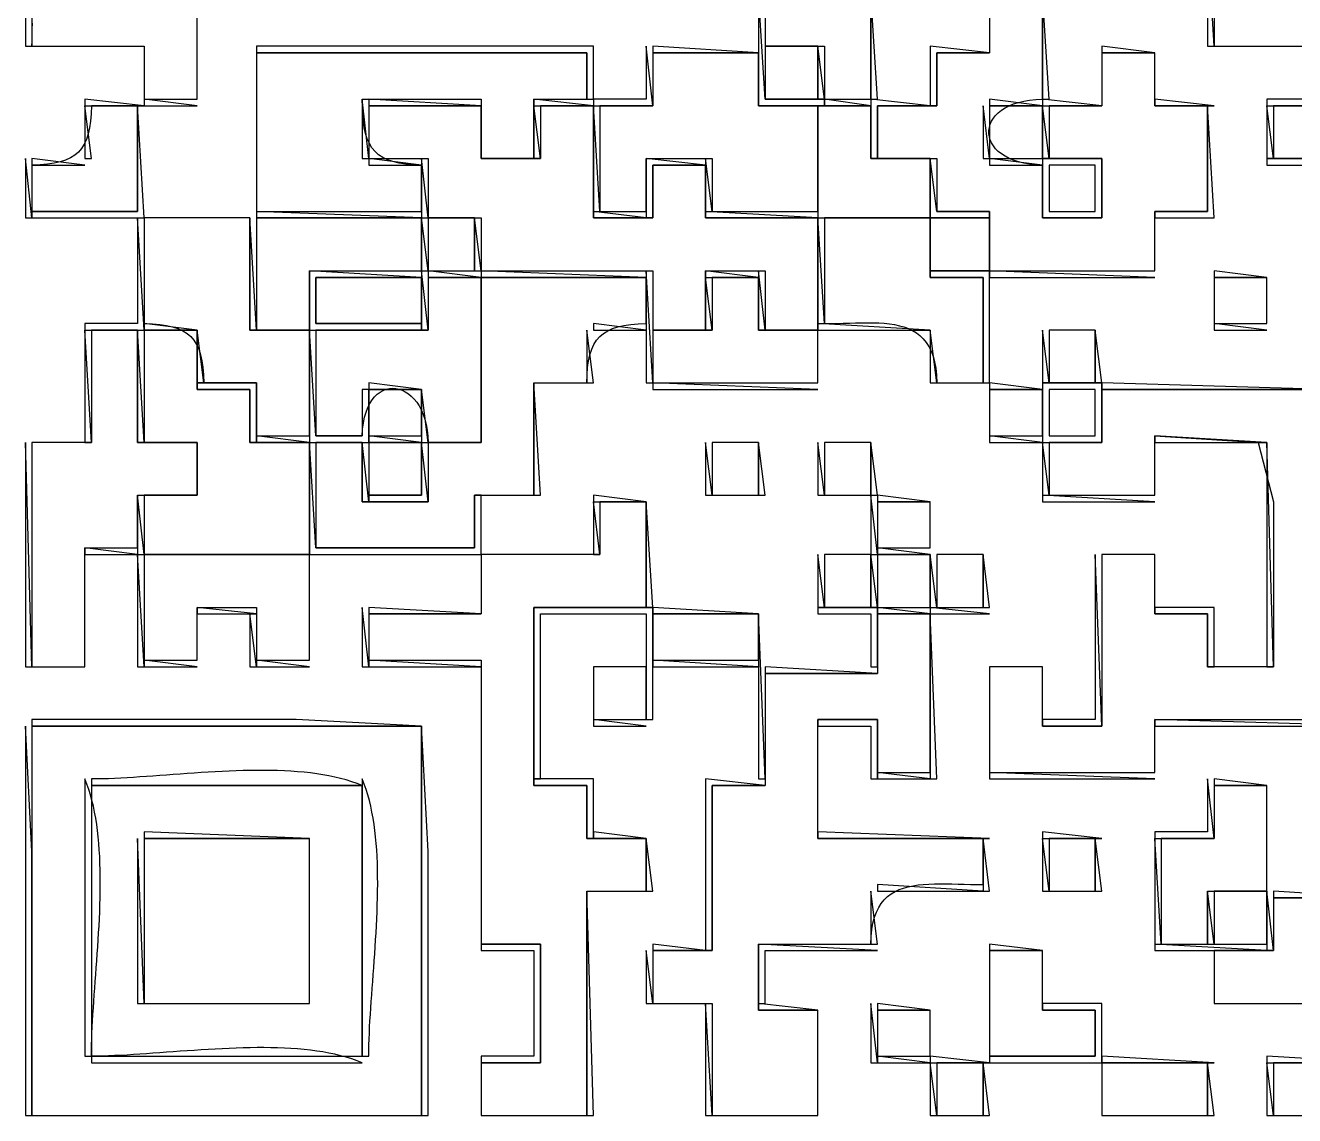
# Model space of a CAD drawing. Extents: x 0 to 1391, y 0 to 1579.
# Drawn here: x 546 to 738.2, y 661 to 826.2 of the extents above; entities that cross this region are included whole.
import ezdxf

# ---------------------------------------------------------------- set-up
doc = ezdxf.new("R2010")
doc.units = 0
for name, color, linetype in [('C133', 133, 'CONTINUOUS'), ('C137', 137, 'CONTINUOUS'), ('C139', 139, 'CONTINUOUS'), ('C141', 141, 'CONTINUOUS'), ('C143', 143, 'CONTINUOUS'), ('C145', 145, 'CONTINUOUS'), ('C147', 147, 'CONTINUOUS'), ('C149', 149, 'CONTINUOUS'), ('C151', 151, 'CONTINUOUS'), ('C153', 153, 'CONTINUOUS'), ('C155', 155, 'CONTINUOUS'), ('C157', 157, 'CONTINUOUS'), ('C159', 159, 'CONTINUOUS'), ('C167', 167, 'CONTINUOUS'), ('C169', 169, 'CONTINUOUS'), ('C250', 250, 'CONTINUOUS'), ('C254', 254, 'CONTINUOUS')]:
    doc.layers.add(name, color=color, linetype=linetype)

msp = doc.modelspace()

# ---------------------------------------------------------------- linework, layer by layer
at = {"layer": 'C133'}
for points in [[(546, 865), (546, 823), (547, 823), (547.0057, 823.8455), (547.0222, 824.7129), (547.0487, 825.6011), (547.0842, 826.5089)], [(547, 865), (547, 823), (564, 823), (564, 815), (572, 815), (572, 832)], [(657, 831), (657, 814), (667, 814), (667, 815), (658, 815), (657, 831)], [(658, 831), (658, 823), (667, 823), (667, 815), (674, 815), (674, 831), (658, 831)], [(581, 822), (581, 798), (606, 798), (606, 805), (604.7412, 805.0435), (603.6012, 805.1444), (602.5745, 805.3048), (601.6554, 805.5269), (600.8385, 805.8127), (600.1183, 806.1645), (599.4893, 806.5843), (598.9459, 807.0744), (598.4826, 807.6369), (598.094, 808.2739), (597.7745, 808.9875), (597.5186, 809.78), (597.3207, 810.6535), (597.1755, 811.61), (597.0773, 812.6519), (597.0206, 813.7811), (597, 815), (615, 815), (615, 806), (623, 806), (623, 815), (631, 815), (631, 822), (581, 822)], [(641, 822), (641, 814), (633, 814), (633, 798), (640, 798), (640, 806), (650, 806), (650, 798), (666, 798), (666, 814), (657, 814), (657, 822), (641, 822)], [(623, 814), (623, 806), (624, 806), (623, 814)], [(546, 806), (546, 797), (547, 797), (546, 806)], [(563, 797), (563, 781), (555, 781), (555, 780), (564, 780), (563, 797)], [(564, 797), (564, 781), (565.2263, 780.9606), (566.3453, 780.8703), (567.3611, 780.725), (568.2777, 780.5206), (569.0991, 780.2531), (569.8293, 779.9186), (570.4723, 779.513), (571.0322, 779.0322), (571.513, 778.4723), (571.9186, 777.8293), (572.2531, 777.0991), (572.5206, 776.2777), (572.725, 775.3611), (572.8703, 774.3453), (572.9606, 773.2263), (573, 772), (581, 772), (581, 764), (589, 764), (589, 780), (580, 780), (580, 797), (564, 797)], [(607, 789), (607, 788), (615, 788), (607, 789)], [(657, 789), (657, 780), (658, 780), (657, 789)], [(692, 789), (692, 788), (717, 788), (692, 789)], [(623, 772), (623, 755), (624, 755), (623, 772)], [(546, 763), (546, 729), (547, 729), (546, 763)], [(657, 763), (657, 755), (658, 755), (657, 763)], [(640, 754), (640, 738), (641, 738), (640, 754)], [(675, 754), (675, 747), (683, 747), (683, 754), (675, 754)], [(563, 746), (563, 729), (564, 729), (563, 746)], [(564, 746), (564, 730), (572, 730), (572, 738), (581, 738), (581, 730), (589, 730), (589, 746), (564, 746)], [(597, 738), (597, 729), (598, 729), (597, 738)], [(580, 737), (580, 729), (581, 729), (580, 737)], [(641, 737), (641, 730), (657, 730), (657, 737), (641, 737)], [(547, 721), (547, 720), (606, 720), (587, 721), (547, 721)], [(546, 720), (546, 661), (547, 661), (547, 701), (546, 720)], [(547, 720), (547, 661), (606, 661), (606, 720), (547, 720)], [(556, 712), (556, 711), (597, 711), (596.219, 711.3087), (595.4128, 711.591), (594.5823, 711.848), (593.7289, 712.0804), (592.8536, 712.2894), (591.9578, 712.4757), (591.0425, 712.6403), (590.109, 712.7841), (589.1585, 712.9082), (588.1921, 713.0134), (587.211, 713.1006), (586.2165, 713.1709), (585.2096, 713.225), (584.1916, 713.264), (583.1637, 713.2888), (582.1271, 713.3003), (581.083, 713.2995), (580.0324, 713.2873), (578.9767, 713.2646), (577.9171, 713.2323), (576.8546, 713.1915), (575.7905, 713.143), (574.726, 713.0877), (573.6623, 713.0267), (572.6005, 712.9607), (571.5418, 712.8909), (570.4875, 712.818), (569.4387, 712.7431), (568.3966, 712.667), (567.3624, 712.5908), (566.3373, 712.5152), (565.3225, 712.4414), (564.3191, 712.3701), (563.3283, 712.3024), (562.3514, 712.2391), (561.3895, 712.1813), (560.4438, 712.1298), (559.5155, 712.0855), (558.6058, 712.0495), (557.7158, 712.0226), (556.8468, 712.0058), (556, 712)], [(725, 712), (725, 704), (717, 704), (717, 703), (726, 703), (725, 712)], [(632, 704), (632, 703), (640, 703), (632, 704)], [(666, 704), (666, 703), (692, 703), (666, 704)], [(700, 704), (700, 703), (709, 703), (700, 704)], [(563, 703), (563, 678), (564, 678), (563, 703)], [(564, 703), (564, 678), (589, 678), (589, 703), (564, 703)], [(640, 703), (640, 695), (641, 695), (640, 703)], [(641, 687), (641, 686), (649, 686), (641, 687)], [(692, 687), (692, 686), (700, 686), (692, 687)], [(717, 687), (717, 686), (734, 686), (717, 687)], [(683, 670), (683, 669), (692, 669), (683, 670)], [(709, 670), (709, 669), (726, 669), (709, 670)], [(734, 670), (734, 669), (751, 669), (734, 670)]]:
    msp.add_lwpolyline(points, dxfattribs=at)
at = {"layer": 'C137'}
for points in [[(683, 806), (683, 797), (692, 797), (692, 798), (684, 798), (683, 806)], [(606, 797), (606, 789), (607, 789), (606, 797)], [(607, 797), (607, 789), (614, 789), (614, 797), (607, 797)], [(683, 780), (683, 772), (684, 772), (683, 780)], [(683, 746), (683, 738), (684, 738), (683, 746)], [(684, 746), (684, 738), (691, 738), (691, 746), (684, 746)], [(700, 678), (700, 677), (708, 677), (708, 670), (692, 670), (692, 669), (709, 669), (709, 678), (700, 678)], [(675, 670), (675, 669), (683, 669), (675, 670)], [(683, 669), (683, 661), (684, 661), (683, 669)], [(684, 669), (684, 661), (691, 661), (691, 669), (684, 669)]]:
    msp.add_lwpolyline(points, dxfattribs=at)
at = {"layer": 'C139'}
for points in [[(666, 823), (666, 815), (667, 815), (666, 823)], [(547, 806), (547, 805), (555, 805), (547, 806)], [(598, 806), (598, 805), (606, 805), (598, 806)], [(649, 806), (649, 798), (650, 798), (649, 806)], [(692, 806), (692, 805), (700, 805), (692, 806)], [(666, 797), (666, 781), (667, 781), (666, 797)], [(667, 797), (667, 781), (667.9565, 781.007), (668.9076, 781.0251), (669.8509, 781.0499), (670.7839, 781.0768), (671.7043, 781.1014), (672.6098, 781.1192), (673.4979, 781.1258), (674.3665, 781.1166), (675.213, 781.0872), (676.0352, 781.033), (676.8306, 780.9498), (677.597, 780.8328), (678.3319, 780.6778), (679.033, 780.4802), (679.698, 780.2355), (680.3244, 779.9393), (680.9101, 779.5871), (681.4524, 779.1743), (681.9492, 778.6967), (682.3981, 778.1496), (682.7967, 777.5286), (683.1426, 776.8292), (683.4335, 776.0469), (683.6671, 775.1774), (683.8409, 774.216), (683.9526, 773.1584), (684, 772), (691, 772), (691, 788), (683, 788), (683, 797), (667, 797)], [(650, 788), (650, 780), (641, 780), (641, 772), (666, 772), (666, 780), (657, 780), (657, 788), (650, 788)], [(649, 788), (649, 780), (650, 780), (649, 788)], [(726, 788), (726, 781), (734, 781), (734, 788), (726, 788)], [(649, 763), (649, 755), (650, 755), (649, 763)], [(650, 763), (650, 755), (657, 755), (657, 763), (650, 763)], [(666, 763), (666, 755), (667, 755), (666, 763)], [(667, 763), (667, 755), (674, 755), (674, 763), (667, 763)], [(666, 746), (666, 738), (667, 738), (666, 746)], [(667, 746), (667, 738), (674, 738), (674, 746), (667, 746)], [(564, 730), (564, 729), (572, 729), (564, 730)], [(581, 730), (581, 729), (589, 729), (581, 730)], [(598, 730), (598, 729), (615, 729), (598, 730)], [(632, 729), (632, 721), (640, 721), (640, 729), (632, 729)], [(641, 730), (641, 729), (657, 729), (641, 730)], [(623, 712), (623, 711), (631, 711), (631, 703), (632, 703), (632, 712), (623, 712)], [(649, 712), (649, 686), (650, 686), (650, 711), (658, 711), (649, 712)], [(675, 713), (675, 712), (683, 712), (675, 713)], [(692, 713), (692, 712), (717, 712), (692, 713)], [(726, 712), (726, 711), (734, 711), (726, 712)], [(649, 678), (649, 661), (650, 661), (649, 678)]]:
    msp.add_lwpolyline(points, dxfattribs=at)
at = {"layer": 'C141'}
for points in [[(658, 823), (658, 815), (666, 815), (666, 823), (658, 823)], [(598, 814), (598, 806), (607, 806), (607, 797), (615, 797), (615, 789), (641, 789), (641, 780), (649, 780), (649, 789), (658, 789), (658, 780), (666, 780), (666, 797), (683, 797), (683, 789), (692, 789), (692, 797), (683, 797), (683, 806), (674, 806), (674, 814), (666, 814), (666, 797), (649, 797), (649, 805), (641, 805), (641, 797), (632, 797), (632, 814), (624, 814), (624, 806), (615, 806), (615, 814), (598, 814)], [(692, 814), (692, 806), (700, 806), (700, 814), (692, 814)], [(701, 805), (701, 798), (708, 798), (708, 805), (701, 805)], [(581, 797), (581, 780), (589, 780), (589, 789), (606, 789), (606, 797), (581, 797)], [(590, 788), (590, 781), (606, 781), (606, 788), (590, 788)], [(607, 788), (607, 780), (590, 780), (590, 764), (597, 764), (597.0643, 765.0147), (597.1858, 765.9487), (597.3603, 766.8029), (597.5837, 767.5783), (597.8519, 768.2757), (598.1607, 768.896), (598.506, 769.4402), (598.8836, 769.9091), (599.2895, 770.3036), (599.7194, 770.6246), (600.1692, 770.873), (600.6348, 771.0498), (601.1121, 771.1558), (601.5969, 771.1919), (602.0851, 771.159), (602.5725, 771.058), (603.055, 770.8899), (603.5285, 770.6555), (603.9888, 770.3557), (604.4319, 769.9914), (604.8534, 769.5635), (605.2494, 769.073), (605.6157, 768.5206), (605.9481, 767.9074), (606.2426, 767.2342), (606.4948, 766.5019), (606.7009, 765.7115), (606.8565, 764.8637), (606.9576, 763.9596), (607, 763), (615, 763), (615, 788), (607, 788)], [(615, 788), (615, 763), (607, 763), (607, 754), (597, 754), (597, 763), (590, 763), (590, 747), (614, 747), (614, 755), (623, 755), (623, 772), (631, 772), (631.0393, 773.2263), (631.1296, 774.3453), (631.2749, 775.3611), (631.4793, 776.2777), (631.7468, 777.0991), (632.0813, 777.8293), (632.4869, 778.4723), (632.9677, 779.0322), (633.5276, 779.513), (634.1706, 779.9186), (634.9008, 780.2531), (635.7222, 780.5206), (636.6388, 780.725), (637.6546, 780.8703), (638.7736, 780.9606), (640, 781), (640, 788), (615, 788)], [(564, 780), (564, 763), (572, 763), (572, 755), (564, 755), (564, 746), (589, 746), (589, 763), (580, 763), (580, 771), (572, 771), (572, 780), (564, 780)], [(709, 771), (709, 763), (701, 763), (701, 755), (717, 755), (717, 764), (732.6821, 762.9722), (735, 754), (735, 729), (725, 729), (725, 737), (717, 737), (717, 746), (709, 746), (709, 720), (700, 720), (700, 729), (692, 729), (692, 713), (717, 713), (717, 721), (742, 721)], [(701, 771), (701, 764), (708, 764), (708, 771), (701, 771)], [(776.3958, 738.6033), (775.6664, 738.0089), (774.8349, 737.5683), (773.9222, 737.26), (772.949, 737.0624), (771.936, 736.9541), (770.9039, 736.9136), (769.8735, 736.9195), (768.8656, 736.9501), (767.9008, 736.9841), (767, 737), (742, 737), (742, 771), (709, 771)], [(598, 763), (598, 755), (606, 755), (606, 763), (598, 763)], [(675, 746), (675, 738), (683, 738), (683, 746), (675, 746)], [(556, 711), (556, 670), (597, 670), (597, 711), (556, 711)], [(726, 711), (726, 703), (718, 703), (718, 687), (725, 687), (725, 695), (734, 695), (734, 711), (726, 711)], [(726, 695), (726, 687), (734, 687), (734, 695), (726, 695)]]:
    msp.add_lwpolyline(points, dxfattribs=at)
at = {"layer": 'C143'}
for points in [[(743, 832), (743, 831), (751, 831), (751, 815), (734, 815), (734, 814), (751, 814), (751, 806), (752, 806), (752, 831), (760, 831), (743, 832)], [(640, 823), (640, 815), (632, 815), (632, 814), (641, 814), (640, 823)], [(555, 815), (555, 814), (564, 814), (555, 815)], [(674, 815), (674, 806), (675, 806), (675, 814), (683, 814), (674, 815)], [(700, 815), (700, 814), (709, 814), (700, 815)], [(717, 815), (717, 814), (726, 814), (717, 815)], [(606, 806), (606, 797), (607, 797), (606, 806)], [(606, 789), (606, 780), (607, 780), (606, 789)], [(640, 789), (640, 772), (641, 772), (640, 789)], [(606, 771), (606, 763), (607, 763), (606, 771)], [(692, 771), (692, 764), (700, 764), (700, 771), (692, 771)], [(674, 755), (674, 746), (675, 746), (674, 755)], [(572, 738), (572, 737), (581, 737), (572, 738)], [(623, 738), (623, 712), (624, 712), (624, 737), (640, 737), (640, 721), (641, 721), (641, 738), (623, 738)], [(666, 738), (666, 737), (674, 737), (674, 729), (675, 729), (675, 738), (666, 738)], [(683, 738), (683, 737), (692, 737), (683, 738)], [(675, 737), (675, 728), (658, 728), (658, 711), (650, 711), (650, 686), (641, 686), (641, 678), (650, 678), (650, 661), (666, 661), (666, 677), (657, 677), (657, 687), (674, 687), (674.0473, 688.1584), (674.159, 689.216), (674.3328, 690.1774), (674.5664, 691.0469), (674.8573, 691.8292), (675.2032, 692.5286), (675.6018, 693.1496), (676.0507, 693.6967), (676.5475, 694.1744), (677.0898, 694.5871), (677.6755, 694.9393), (678.3019, 695.2355), (678.9669, 695.4802), (679.668, 695.6778), (680.4029, 695.8328), (681.1693, 695.9498), (681.9647, 696.033), (682.7869, 696.0872), (683.6334, 696.1166), (684.502, 696.1258), (685.3901, 696.1192), (686.2956, 696.1014), (687.216, 696.0768), (688.149, 696.0499), (689.0923, 696.0251), (690.0434, 696.007), (691, 696), (691, 703), (666, 703), (666, 721), (675, 721), (675, 713), (683, 713), (683, 737), (675, 737)], [(657, 737), (657, 712), (658, 712), (657, 737)], [(632, 721), (632, 720), (640, 720), (632, 721)], [(666, 721), (666, 720), (674, 720), (674, 712), (675, 712), (675, 721), (666, 721)], [(717, 721), (717, 720), (751, 720), (717, 721)], [(606, 720), (606, 661), (607, 661), (607, 701), (606, 720)], [(564, 704), (564, 703), (589, 703), (564, 704)], [(615, 687), (615, 686), (623, 686), (623, 670), (615, 670), (615, 669), (624, 669), (624, 687), (615, 687)], [(657, 687), (657, 678), (658, 678), (658, 686), (675, 686), (657, 687)], [(640, 686), (640, 678), (641, 678), (640, 686)], [(692, 686), (692, 670), (708, 670), (708, 677), (700, 677), (700, 686), (692, 686)], [(674, 678), (674, 669), (675, 669), (674, 678)]]:
    msp.add_lwpolyline(points, dxfattribs=at)
at = {"layer": 'C145'}
for points in [[(580, 797), (580, 780), (581, 780), (580, 797)], [(563, 780), (563, 763), (564, 763), (563, 780)], [(598, 772), (598, 771), (606, 771), (598, 772)], [(692, 772), (692, 771), (700, 771), (692, 772)], [(709, 772), (709, 771), (743, 771), (709, 772)], [(606, 763), (606, 755), (598, 755), (598, 754), (607, 754), (606, 763)], [(563, 755), (563, 746), (564, 746), (563, 755)], [(632, 755), (632, 754), (640, 754), (632, 755)], [(675, 755), (675, 754), (683, 754), (675, 755)], [(598, 738), (598, 737), (615, 737), (598, 738)], [(641, 738), (641, 737), (657, 737), (641, 738)], [(555, 712), (555, 670), (556, 670), (556.0057, 670.8455), (556.0222, 671.7129), (556.0487, 672.6011), (556.0842, 673.5089), (556.1278, 674.4351), (556.1787, 675.3787), (556.236, 676.3384), (556.2987, 677.3131), (556.366, 678.3017), (556.437, 679.303), (556.5107, 680.316), (556.5864, 681.3394), (556.6631, 682.372), (556.7398, 683.4129), (556.8158, 684.4607), (556.8901, 685.5144), (556.9619, 686.5728), (557.0301, 687.6348), (557.0941, 688.6993), (557.1527, 689.765), (557.2053, 690.8309), (557.2508, 691.8958), (557.2883, 692.9585), (557.3171, 694.0179), (557.3361, 695.0729), (557.3446, 696.1223), (557.3415, 697.165), (557.326, 698.1999), (557.2973, 699.2257), (557.2544, 700.2413), (557.1964, 701.2457), (557.1224, 702.2376), (557.0316, 703.2159), (556.9231, 704.1795), (556.7958, 705.1273), (556.6491, 706.0579), (556.4819, 706.9705), (556.2935, 707.8637), (556.0828, 708.7364), (555.8489, 709.5876), (555.5911, 710.416), (555.3084, 711.2205), (555, 712)]]:
    msp.add_lwpolyline(points, dxfattribs=at)
at = {"layer": 'C147'}
for points in [[(589, 763), (589, 746), (615, 746), (615, 755), (614, 755), (614, 747), (590, 747), (589, 763)], [(555, 747), (555, 746), (563, 746), (555, 747)], [(675, 747), (675, 746), (683, 746), (675, 747)]]:
    msp.add_lwpolyline(points, dxfattribs=at)
at = {"layer": 'C149'}
for points in [[(632, 814), (632, 798), (633, 798), (632, 814)], [(633, 754), (633, 746), (615, 746), (615, 737), (598, 737), (598, 730), (615, 730), (615, 687), (624, 687), (624, 669), (615, 669), (615, 661), (631, 661), (631, 695), (640, 695), (640, 703), (631, 703), (631, 711), (623, 711), (623, 738), (640, 738), (640, 754), (633, 754)], [(632, 754), (632, 746), (633, 746), (632, 754)]]:
    msp.add_lwpolyline(points, dxfattribs=at)
at = {"layer": 'C151'}
for points in [[(725, 840), (725, 823), (726, 823), (725, 840)], [(700, 831), (700, 815), (701, 815), (700, 831)], [(640, 806), (640, 797), (641, 797), (641, 805), (649, 805), (640, 806)], [(700, 806), (700, 797), (709, 797), (709, 806), (700, 806)], [(734, 806), (734, 805), (742, 805), (742, 780), (743, 780), (743, 806), (734, 806)], [(589, 780), (589, 763), (598, 763), (598, 771), (597, 771), (597, 764), (590, 764), (589, 780)], [(572, 772), (572, 771), (580, 771), (580, 763), (581, 763), (581, 772), (572, 772)], [(598, 771), (598, 764), (606, 764), (606, 771), (598, 771)], [(641, 772), (641, 771), (666, 771), (641, 772)], [(700, 772), (700, 763), (709, 763), (709, 772), (700, 772)], [(700, 755), (700, 754), (717, 754), (700, 755)], [(708, 746), (708, 721), (700, 721), (700, 720), (709, 720), (708, 746)], [(683, 737), (683, 712), (684, 712), (683, 737)]]:
    msp.add_lwpolyline(points, dxfattribs=at)
at = {"layer": 'C153'}
msp.add_lwpolyline([(597, 712), (597, 670), (598, 670), (598.0057, 670.8455), (598.0222, 671.7129), (598.0487, 672.6011), (598.0842, 673.5089), (598.1278, 674.4351), (598.1787, 675.3787), (598.236, 676.3384), (598.2987, 677.3131), (598.366, 678.3017), (598.437, 679.303), (598.5107, 680.316), (598.5864, 681.3394), (598.6631, 682.372), (598.7398, 683.4129), (598.8158, 684.4607), (598.8901, 685.5144), (598.9619, 686.5728), (599.0301, 687.6348), (599.0941, 688.6993), (599.1527, 689.765), (599.2053, 690.8309), (599.2508, 691.8958), (599.2883, 692.9585), (599.3171, 694.0179), (599.3361, 695.0729), (599.3446, 696.1223), (599.3415, 697.165), (599.326, 698.1999), (599.2973, 699.2257), (599.2544, 700.2413), (599.1964, 701.2457), (599.1224, 702.2376), (599.0316, 703.2159), (598.9231, 704.1795), (598.7958, 705.1273), (598.6491, 706.0579), (598.4819, 706.9705), (598.2935, 707.8637), (598.0828, 708.7364), (597.8489, 709.5876), (597.5911, 710.416), (597.3084, 711.2205), (597, 712)], dxfattribs=at)
at = {"layer": 'C155'}
for points in [[(718, 848), (718, 841), (726, 841), (726, 823), (751, 823), (751, 831), (742, 831), (742, 848), (718, 848)], [(674, 831), (674, 815), (675, 815), (674, 831)], [(564, 815), (564, 814), (572, 814), (564, 815)], [(598, 815), (598, 814), (615, 814), (598, 815)], [(623, 815), (623, 814), (632, 814), (623, 815)], [(667, 815), (667, 814), (674, 814), (667, 815)], [(692, 815), (692, 814), (700, 814), (692, 815)], [(563, 814), (563, 798), (547, 798), (547, 797), (564, 797), (563, 814)], [(691, 814), (691, 806), (692, 806), (691, 814)], [(700, 814), (700, 806), (701, 806), (700, 814)], [(734, 814), (734, 806), (735, 806), (734, 814)], [(735, 814), (735, 806), (743, 806), (743, 781), (751, 781), (751, 798), (759, 798), (759, 805), (751, 805), (751, 814), (735, 814)], [(581, 798), (581, 797), (606, 797), (581, 798)], [(632, 798), (632, 797), (640, 797), (632, 798)], [(649, 798), (649, 797), (666, 797), (649, 798)], [(615, 789), (615, 788), (640, 788), (615, 789)], [(649, 789), (649, 788), (657, 788), (649, 789)], [(683, 789), (683, 788), (691, 788), (691, 772), (692, 772), (692, 789), (683, 789)], [(726, 789), (726, 788), (734, 788), (726, 789)], [(564, 781), (564, 780), (572, 780), (564, 781)], [(632, 781), (632, 780), (640, 780), (632, 781)], [(666, 781), (666, 780), (683, 780), (666, 781)], [(726, 781), (726, 780), (734, 780), (726, 781)], [(700, 780), (700, 772), (701, 772), (700, 780)], [(701, 780), (701, 772), (708, 772), (708, 780), (701, 780)], [(708, 780), (708, 772), (709, 772), (708, 780)], [(674, 763), (674, 755), (675, 755), (674, 763)], [(700, 763), (700, 755), (701, 755), (700, 763)], [(734, 763), (734, 729), (735, 729), (734, 763)], [(674, 746), (674, 738), (675, 738), (674, 746)], [(691, 746), (691, 738), (692, 738), (691, 746)], [(675, 738), (675, 737), (683, 737), (675, 738)], [(691, 703), (691, 695), (692, 695), (691, 703)], [(700, 703), (700, 695), (701, 695), (700, 703)], [(701, 703), (701, 695), (708, 695), (708, 703), (701, 703)], [(708, 703), (708, 695), (709, 695), (708, 703)], [(717, 703), (717, 687), (718, 687), (717, 703)], [(674, 695), (674, 687), (675, 687), (674, 695)], [(734, 695), (734, 686), (735, 686), (734, 695)], [(556, 670), (556, 669), (597, 669), (596.219, 669.3087), (595.4128, 669.591), (594.5823, 669.848), (593.7289, 670.0805), (592.8536, 670.2894), (591.9578, 670.4757), (591.0425, 670.6403), (590.109, 670.7842), (589.1585, 670.9082), (588.1921, 671.0134), (587.211, 671.1007), (586.2165, 671.1709), (585.2096, 671.225), (584.1917, 671.2641), (583.1638, 671.2889), (582.1272, 671.3004), (581.083, 671.2996), (580.0325, 671.2873), (578.9768, 671.2646), (577.9171, 671.2324), (576.8546, 671.1915), (575.7905, 671.143), (574.726, 671.0878), (573.6623, 671.0267), (572.6005, 670.9608), (571.5419, 670.8909), (570.4876, 670.818), (569.4388, 670.7431), (568.3967, 670.667), (567.3625, 670.5908), (566.3374, 670.5152), (565.3225, 670.4414), (564.3191, 670.3701), (563.3284, 670.3024), (562.3514, 670.2391), (561.3895, 670.1813), (560.4438, 670.1298), (559.5155, 670.0855), (558.6058, 670.0495), (557.7158, 670.0226), (556.8468, 670.0058), (556, 670)], [(691, 669), (691, 661), (692, 661), (691, 669)], [(709, 669), (709, 661), (725, 661), (725, 669), (709, 669)], [(734, 669), (734, 661), (735, 661), (734, 669)]]:
    msp.add_lwpolyline(points, dxfattribs=at)
at = {"layer": 'C157'}
for points in [[(597, 815), (597, 806), (598, 806), (597, 815)], [(614, 797), (614, 789), (615, 789), (614, 797)], [(631, 780), (631, 772), (632, 772), (631, 780)], [(597, 763), (597, 754), (598, 754), (597, 763)], [(631, 695), (631, 661), (632, 661), (631, 695)], [(735, 695), (735, 694), (751, 694), (735, 695)], [(657, 678), (657, 677), (666, 677), (657, 678)], [(675, 678), (675, 677), (683, 677), (675, 678)], [(675, 677), (675, 670), (683, 670), (683, 677), (675, 677)]]:
    msp.add_lwpolyline(points, dxfattribs=at)
at = {"layer": 'C159'}
msp.add_lwpolyline([(675, 696), (675, 695), (691, 695), (675, 696)], dxfattribs=at)
at = {"layer": 'C167'}
for points in [[(581, 823), (581, 822), (631, 822), (631, 815), (632, 815), (632, 823), (581, 823)], [(641, 823), (641, 822), (657, 822), (641, 823)], [(683, 823), (683, 814), (684, 814), (684, 822), (692, 822), (683, 823)], [(709, 823), (709, 822), (717, 822), (709, 823)]]:
    msp.add_lwpolyline(points, dxfattribs=at)
at = {"layer": 'C169'}
msp.add_lwpolyline([(658, 729), (658, 728), (675, 728), (658, 729)], dxfattribs=at)
at = {"layer": 'C250'}
for points in [[(692, 839), (692, 822), (684, 822), (684, 814), (675, 814), (675, 806), (684, 806), (684, 798), (692, 798), (692, 789), (717, 789), (717, 798), (725, 798), (725, 814), (717, 814), (717, 822), (709, 822), (709, 814), (701, 814), (701, 806), (709, 806), (709, 797), (700, 797), (700, 805), (698.9876, 805.0417), (698.0427, 805.1396), (697.1654, 805.2898), (696.3555, 805.4884), (695.6131, 805.7316), (694.9382, 806.0154), (694.3308, 806.3361), (693.7909, 806.6897), (693.3185, 807.0723), (692.9136, 807.4801), (692.5761, 807.9092), (692.3062, 808.3557), (692.1037, 808.8158), (691.9687, 809.2856), (691.9012, 809.7612), (691.9012, 810.2387), (691.9687, 810.7143), (692.1037, 811.1841), (692.3062, 811.6442), (692.5761, 812.0907), (692.9136, 812.5198), (693.3185, 812.9276), (693.7909, 813.3102), (694.3309, 813.6638), (694.9383, 813.9845), (695.6132, 814.2683), (696.3555, 814.5115), (697.1654, 814.7101), (698.0428, 814.8603), (698.9876, 814.9582), (700, 815), (700, 832)], [(556, 814), (555.9606, 812.7736), (555.8703, 811.6546), (555.725, 810.6388), (555.5206, 809.7222), (555.2531, 808.9008), (554.9186, 808.1706), (554.513, 807.5276), (554.0322, 806.9677), (553.4723, 806.4869), (552.8293, 806.0813), (552.0991, 805.7468), (551.2777, 805.4793), (550.3611, 805.2749), (549.3453, 805.1296), (548.2263, 805.0393), (547, 805), (547, 798), (563, 798), (563, 814), (556, 814)], [(555, 814), (555, 806), (556, 806), (555, 814)], [(725, 814), (725, 798), (717, 798), (717, 797), (726, 797), (725, 814)], [(589, 789), (589, 780), (606, 780), (606, 781), (590, 781), (590, 788), (606, 788), (589, 789)], [(556, 780), (556, 763), (547, 763), (547, 729), (555, 729), (555, 747), (563, 747), (563, 755), (572, 755), (572, 763), (563, 763), (563, 780), (556, 780)], [(555, 780), (555, 763), (556, 763), (555, 780)], [(572, 780), (572, 772), (573, 772), (572, 780)], [(581, 764), (581, 763), (589, 763), (581, 764)], [(598, 764), (598, 763), (606, 763), (598, 764)], [(692, 764), (692, 763), (700, 763), (692, 764)], [(717, 764), (717, 763), (734, 763), (717, 764)], [(717, 738), (717, 737), (725, 737), (725, 729), (726, 729), (726, 738), (717, 738)], [(725, 695), (725, 687), (726, 687), (725, 695)], [(725, 669), (725, 661), (726, 661), (725, 669)]]:
    msp.add_lwpolyline(points, dxfattribs=at)
at = {"layer": 'C254'}
msp.add_lwpolyline([(735, 694), (735, 686), (726, 686), (726, 678), (752, 678), (752, 669), (735, 669), (735, 661), (759, 661), (759, 678), (768, 678), (768, 694), (761, 694), (761, 686), (751, 686), (751, 694), (735, 694)], dxfattribs=at)

doc.saveas('drawing.dxf')
